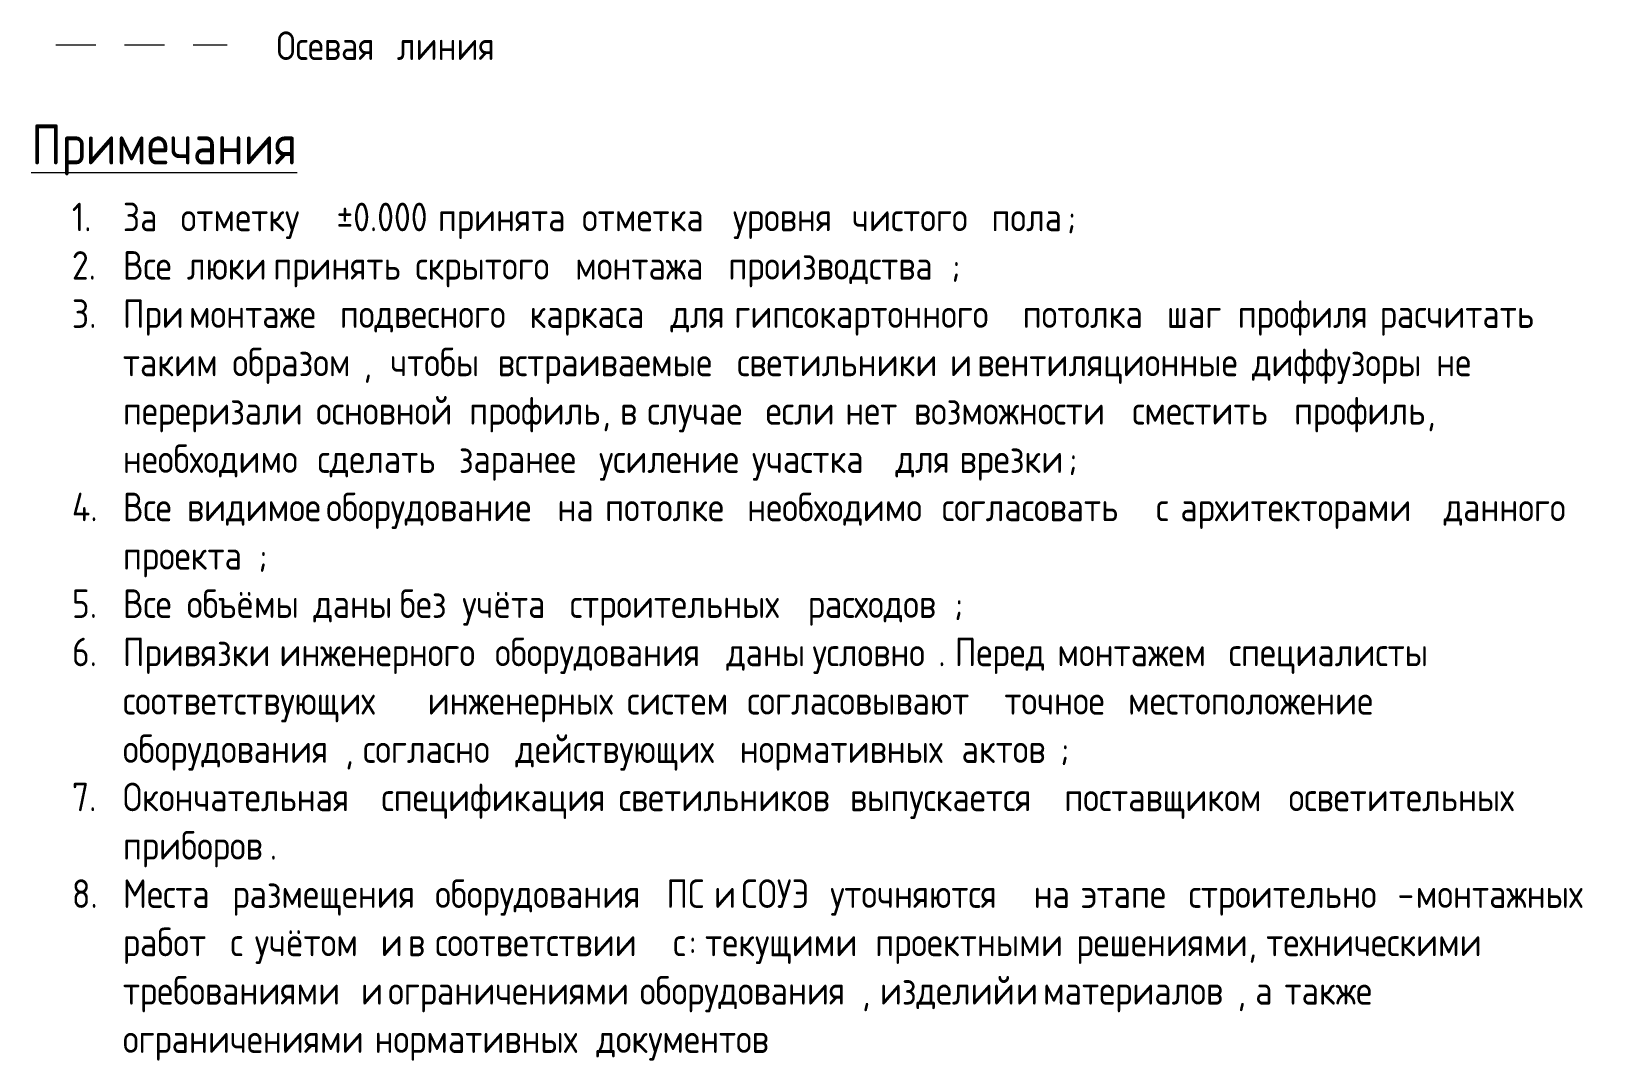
# Model space of a CAD drawing. Header units: millimetres. Extents: x 81548 to 272142, y -8553 to 29000.
# Drawn here: x 125428.3 to 125565.4, y 2999.4 to 3089.5 of the extents above; entities that cross this region are included whole.
import ezdxf

# ---------------------------------------------------------------- set-up
doc = ezdxf.new("R2010")
doc.units = ezdxf.units.MM
doc.linetypes.add('01 Штриховая _4 мм_', pattern=[6, 3.5, -2.5])
doc.layers.add('A-DETL-2', color=7, linetype='01 Штриховая _4 мм_', lineweight=9)
doc.layers.add('G-ANNO-TEXT', color=7, linetype='Continuous', lineweight=9)
doc.styles.add('GOST Common_2', font='GOST_Common.ttf', dxfattribs={"width": 0.9, "height": 3.5})
doc.styles.add('GOST Common_3', font='GOST_Common.ttf', dxfattribs={"width": 0.9, "height": 2.5})

msp = doc.modelspace()

# ---------------------------------------------------------------- linework, layer by layer
at = {"layer": 'A-DETL-2'}
msp.add_line((125430.49, 3088.35), (125445.49, 3088.35), dxfattribs=at)

# ---------------------------------------------------------------- texts
at = {"layer": 'G-ANNO-TEXT', "attachment_point": 1}
for s, insert, char_height, width, style in [('Осевая', (125449.79, 3089.53), 2.5, 11.8329, 'GOST Common_3'), ('\\fGOST Common|b0|i0|c204|p34|;\\W.9; ', (125459.55, 3089.53), 2.5, 0.938, 'GOST Common_3'), ('линия', (125460.33, 3089.53), 2.5, 9.7405, 'GOST Common_3'), ('\\LПримечания', (125428.33, 3081.38), 3.5, 28.4278, 'GOST Common_2'), ('1.', (125431.89, 3074.53), 2.5, 5.4117, 'GOST Common_3'), ('За', (125436.35, 3074.53), 2.5, 4.257, 'GOST Common_3'), ('отметку', (125441.41, 3074.53), 2.5, 14.8633, 'GOST Common_3'), (' ±0.000 ', (125453.68, 3074.53), 2.5, 12.4101, 'GOST Common_3'), ('принята', (125463.92, 3074.53), 2.5, 14.3582, 'GOST Common_3'), ('\\fGOST Common|b0|i0|c204|p34|;\\W.9; ', (125475.76, 3074.53), 2.5, 0.938, 'GOST Common_3'), ('отметка', (125476.54, 3074.53), 2.5, 15.0797, 'GOST Common_3'), ('\\fGOST Common|b0|i0|c204|p34|;\\W.9; ', (125488.98, 3074.53), 2.5, 0.938, 'GOST Common_3'), ('уровня', (125489.75, 3074.53), 2.5, 11.6886, 'GOST Common_3'), ('\\fGOST Common|b0|i0|c204|p34|;\\W.9; ', (125499.4, 3074.53), 2.5, 0.938, 'GOST Common_3'), ('чистого', (125500.17, 3074.53), 2.5, 13.8532, 'GOST Common_3'), ('\\fGOST Common|b0|i0|c204|p34|;\\W.9; ', (125511.6, 3074.53), 2.5, 0.938, 'GOST Common_3'), ('пола', (125512.38, 3074.53), 2.5, 8.0089, 'GOST Common_3'), ('\\fGOST Common|b0|i0|c204|p34|;\\W.9;;', (125518.98, 3074.53), 2.5, 0.938, 'GOST Common_3'), ('2.', (125431.89, 3070.29), 2.5, 5.4117, 'GOST Common_3'), ('Все', (125436.35, 3070.29), 2.5, 5.8443, 'GOST Common_3'), ('\\fGOST Common|b0|i0|c204|p34|;\\W.9; ', (125441.18, 3070.29), 2.5, 0.938, 'GOST Common_3'), ('люки', (125441.95, 3070.29), 2.5, 8.2253, 'GOST Common_3'), ('\\fGOST Common|b0|i0|c204|p34|;\\W.9; ', (125448.74, 3070.29), 2.5, 0.938, 'GOST Common_3'), ('принять', (125449.51, 3070.29), 2.5, 14.1418, 'GOST Common_3'), ('\\fGOST Common|b0|i0|c204|p34|;\\W.9; ', (125461.18, 3070.29), 2.5, 0.938, 'GOST Common_3'), ('скрытого', (125461.95, 3070.29), 2.5, 16.0177, 'GOST Common_3'), ('\\fGOST Common|b0|i0|c204|p34|;\\W.9; ', (125475.17, 3070.29), 2.5, 0.938, 'GOST Common_3'), ('монтажа', (125475.94, 3070.29), 2.5, 15.2962, 'GOST Common_3'), ('\\fGOST Common|b0|i0|c204|p34|;\\W.9; ', (125488.56, 3070.29), 2.5, 0.938, 'GOST Common_3'), ('производства', (125489.34, 3070.29), 2.5, 23.6658, 'GOST Common_3'), ('\\fGOST Common|b0|i0|c204|p34|;\\W.9;;', (125508.86, 3070.29), 2.5, 0.938, 'GOST Common_3'), ('3.', (125431.89, 3066.06), 2.5, 5.4117, 'GOST Common_3'), ('При', (125436.35, 3066.06), 2.5, 6.0608, 'GOST Common_3'), ('\\fGOST Common|b0|i0|c204|p34|;\\W.9; ', (125441.35, 3066.06), 2.5, 0.938, 'GOST Common_3'), ('монтаже', (125442.13, 3066.06), 2.5, 15.0797, 'GOST Common_3'), ('\\fGOST Common|b0|i0|c204|p34|;\\W.9; ', (125454.57, 3066.06), 2.5, 0.938, 'GOST Common_3'), ('подвесного', (125455.34, 3066.06), 2.5, 19.1924, 'GOST Common_3'), ('\\fGOST Common|b0|i0|c204|p34|;\\W.9; ', (125471.18, 3066.06), 2.5, 0.938, 'GOST Common_3'), ('каркаса', (125471.95, 3066.06), 2.5, 13.9975, 'GOST Common_3'), ('\\fGOST Common|b0|i0|c204|p34|;\\W.9; ', (125483.5, 3066.06), 2.5, 0.938, 'GOST Common_3'), ('для', (125484.28, 3066.06), 2.5, 5.8443, 'GOST Common_3'), ('\\fGOST Common|b0|i0|c204|p34|;\\W.9; ', (125489.1, 3066.06), 2.5, 0.938, 'GOST Common_3'), ('гипсокартонного', (125489.87, 3066.06), 2.5, 29.6544, 'GOST Common_3'), ('\\fGOST Common|b0|i0|c204|p34|;\\W.9; ', (125514.34, 3066.06), 2.5, 0.938, 'GOST Common_3'), ('потолка', (125515.11, 3066.06), 2.5, 14.3582, 'GOST Common_3'), ('\\fGOST Common|b0|i0|c204|p34|;\\W.9; ', (125526.96, 3066.06), 2.5, 0.938, 'GOST Common_3'), ('шаг', (125527.73, 3066.06), 2.5, 6.5658, 'GOST Common_3'), ('\\fGOST Common|b0|i0|c204|p34|;\\W.9; ', (125533.15, 3066.06), 2.5, 0.938, 'GOST Common_3'), ('профиля', (125533.93, 3066.06), 2.5, 14.1418, 'GOST Common_3'), ('\\fGOST Common|b0|i0|c204|p34|;\\W.9; ', (125545.59, 3066.06), 2.5, 0.938, 'GOST Common_3'), ('расчитать', (125546.37, 3066.06), 2.5, 18.6873, 'GOST Common_3'), ('\\fGOST Common|b0|i0|c204|p34|;\\W.9; ', (125561.79, 3066.06), 2.5, 0.938, 'GOST Common_3'), ('\\fGOST Common|b0|i0|c204|p34|;\\W.9; ', (125445.16, 3061.83), 2.5, 0.938, 'GOST Common_3'), ('образом', (125445.94, 3061.83), 2.5, 13.9253, 'GOST Common_3'), ('чтобы', (125459.75, 3061.83), 2.5, 10.462, 'GOST Common_3'), ('\\fGOST Common|b0|i0|c204|p34|;\\W.9; ', (125468.38, 3061.83), 2.5, 0.938, 'GOST Common_3'), ('\\fGOST Common|b0|i0|c204|p34|;\\W.9; ', (125489.34, 3061.83), 2.5, 0.938, 'GOST Common_3'), ('\\fGOST Common|b0|i0|c204|p34|;\\W.9; ', (125507.97, 3061.83), 2.5, 0.938, 'GOST Common_3'), ('\\fGOST Common|b0|i0|c204|p34|;\\W.9; ', (125510.35, 3061.83), 2.5, 0.938, 'GOST Common_3'), ('\\fGOST Common|b0|i0|c204|p34|;\\W.9; ', (125534.4, 3061.83), 2.5, 0.938, 'GOST Common_3'), ('диффузоры', (125535.18, 3061.83), 2.5, 18.6152, 'GOST Common_3'), ('\\fGOST Common|b0|i0|c204|p34|;\\W.9; ', (125550.53, 3061.83), 2.5, 0.938, 'GOST Common_3'), ('\\fGOST Common|b0|i0|c204|p34|;\\W.9; ', (125554.52, 3061.83), 2.5, 0.938, 'GOST Common_3'), ('таким', (125436.35, 3061.83), 2.5, 10.6785, 'GOST Common_3'), ('встраиваемые', (125469.16, 3061.83), 2.5, 24.4595, 'GOST Common_3'), ('светильники', (125490.11, 3061.83), 2.5, 21.6456, 'GOST Common_3'), ('\\fGOST Common|b0|i0|c204|p34|;\\W.9;и', (125508.74, 3061.83), 2.5, 1.9481, 'GOST Common_3'), ('вентиляционные', (125511.13, 3061.83), 2.5, 28.2114, 'GOST Common_3'), ('не', (125551.31, 3061.83), 2.5, 3.8962, 'GOST Common_3'), (',  ', (125457.43, 3061.83), 2.5, 2.8139, 'GOST Common_3'), ('переризали', (125436.35, 3057.59), 2.5, 19.5532, 'GOST Common_3'), ('\\fGOST Common|b0|i0|c204|p34|;\\W.9; ', (125452.49, 3057.59), 2.5, 0.938, 'GOST Common_3'), ('основной', (125453.26, 3057.59), 2.5, 15.2962, 'GOST Common_3'), ('\\fGOST Common|b0|i0|c204|p34|;\\W.9; ', (125465.88, 3057.59), 2.5, 0.938, 'GOST Common_3'), ('профиль', (125466.66, 3057.59), 2.5, 14.1418, 'GOST Common_3'), ('\\fGOST Common|b0|i0|c204|p34|;\\W.9; ', (125481.48, 3057.59), 2.5, 0.938, 'GOST Common_3'), ('\\fGOST Common|b0|i0|c204|p34|;\\W.9; ', (125491.84, 3057.59), 2.5, 0.938, 'GOST Common_3'), ('\\fGOST Common|b0|i0|c204|p34|;\\W.9; ', (125498.8, 3057.59), 2.5, 0.938, 'GOST Common_3'), ('\\fGOST Common|b0|i0|c204|p34|;\\W.9; ', (125504.81, 3057.59), 2.5, 0.938, 'GOST Common_3'), ('возможности', (125505.59, 3057.59), 2.5, 22.2228, 'GOST Common_3'), ('\\fGOST Common|b0|i0|c204|p34|;\\W.9; ', (125523.92, 3057.59), 2.5, 0.938, 'GOST Common_3'), ('\\fGOST Common|b0|i0|c204|p34|;\\W.9; ', (125538.09, 3057.59), 2.5, 0.938, 'GOST Common_3'), ('профиль', (125538.87, 3057.59), 2.5, 14.1418, 'GOST Common_3'), ('\\fGOST Common|b0|i0|c204|p34|;\\W.9;в', (125479.87, 3057.59), 2.5, 1.9481, 'GOST Common_3'), ('случае', (125482.25, 3057.59), 2.5, 11.6165, 'GOST Common_3'), ('если', (125492.61, 3057.59), 2.5, 7.5038, 'GOST Common_3'), ('нет', (125499.58, 3057.59), 2.5, 6.3494, 'GOST Common_3'), ('сместить', (125524.7, 3057.59), 2.5, 16.2342, 'GOST Common_3'), (', ', (125478.32, 3057.59), 2.5, 1.8759, 'GOST Common_3'), (', ', (125550.53, 3057.59), 2.5, 1.8759, 'GOST Common_3'), ('необходимо', (125436.35, 3053.36), 2.5, 19.6975, 'GOST Common_3'), ('\\fGOST Common|b0|i0|c204|p34|;\\W.9; ', (125452.61, 3053.36), 2.5, 0.938, 'GOST Common_3'), ('\\fGOST Common|b0|i0|c204|p34|;\\W.9; ', (125464.99, 3053.36), 2.5, 0.938, 'GOST Common_3'), ('заранее', (125465.76, 3053.36), 2.5, 13.9253, 'GOST Common_3'), ('\\fGOST Common|b0|i0|c204|p34|;\\W.9; ', (125477.25, 3053.36), 2.5, 0.938, 'GOST Common_3'), ('\\fGOST Common|b0|i0|c204|p34|;\\W.9; ', (125490.65, 3053.36), 2.5, 0.938, 'GOST Common_3'), ('\\fGOST Common|b0|i0|c204|p34|;\\W.9; ', (125503.21, 3053.36), 2.5, 0.938, 'GOST Common_3'), ('\\fGOST Common|b0|i0|c204|p34|;\\W.9; ', (125508.8, 3053.36), 2.5, 0.938, 'GOST Common_3'), ('врезки', (125509.58, 3053.36), 2.5, 11.5443, 'GOST Common_3'), ('сделать', (125453.38, 3053.36), 2.5, 14.0696, 'GOST Common_3'), ('усиление', (125478.03, 3053.36), 2.5, 15.2962, 'GOST Common_3'), ('участка', (125491.42, 3053.36), 2.5, 14.2861, 'GOST Common_3'), ('для', (125503.98, 3053.36), 2.5, 5.8443, 'GOST Common_3'), ('\\fGOST Common|b0|i0|c204|p34|;\\W.9;;', (125519.1, 3053.36), 2.5, 0.938, 'GOST Common_3'), ('4.', (125431.89, 3049.13), 2.5, 5.4117, 'GOST Common_3'), ('Все', (125436.35, 3049.13), 2.5, 5.8443, 'GOST Common_3'), ('\\fGOST Common|b0|i0|c204|p34|;\\W.9; ', (125441.18, 3049.13), 2.5, 0.938, 'GOST Common_3'), ('\\fGOST Common|b0|i0|c204|p34|;\\W.9; ', (125453.38, 3049.13), 2.5, 0.938, 'GOST Common_3'), ('оборудование', (125454.15, 3049.13), 2.5, 23.5937, 'GOST Common_3'), ('\\fGOST Common|b0|i0|c204|p34|;\\W.9; ', (125473.62, 3049.13), 2.5, 0.938, 'GOST Common_3'), ('\\fGOST Common|b0|i0|c204|p34|;\\W.9; ', (125477.79, 3049.13), 2.5, 0.938, 'GOST Common_3'), ('\\fGOST Common|b0|i0|c204|p34|;\\W.9; ', (125490.23, 3049.13), 2.5, 0.938, 'GOST Common_3'), ('необходимо', (125491, 3049.13), 2.5, 19.6975, 'GOST Common_3'), ('\\fGOST Common|b0|i0|c204|p34|;\\W.9; ', (125507.26, 3049.13), 2.5, 0.938, 'GOST Common_3'), ('\\fGOST Common|b0|i0|c204|p34|;\\W.9; ', (125526.01, 3049.13), 2.5, 0.938, 'GOST Common_3'), ('\\fGOST Common|b0|i0|c204|p34|;\\W.9; ', (125528.15, 3049.13), 2.5, 0.938, 'GOST Common_3'), ('\\fGOST Common|b0|i0|c204|p34|;\\W.9; ', (125551.19, 3049.13), 2.5, 0.938, 'GOST Common_3'), ('\\fGOST Common|b0|i0|c204|p34|;\\W.9; ', (125563.39, 3049.13), 2.5, 0.938, 'GOST Common_3'), ('видимое', (125441.95, 3049.13), 2.5, 13.8532, 'GOST Common_3'), ('на', (125474.39, 3049.13), 2.5, 4.1127, 'GOST Common_3'), ('потолке', (125478.56, 3049.13), 2.5, 14.1418, 'GOST Common_3'), ('согласовать', (125508.03, 3049.13), 2.5, 21.7899, 'GOST Common_3'), ('\\fGOST Common|b0|i0|c204|p34|;\\W.9;с', (125526.78, 3049.13), 2.5, 1.6595, 'GOST Common_3'), ('архитекторами', (125528.92, 3049.13), 2.5, 26.9848, 'GOST Common_3'), ('данного', (125551.96, 3049.13), 2.5, 13.8532, 'GOST Common_3'), ('проекта', (125436.35, 3044.89), 2.5, 14.3582, 'GOST Common_3'), ('\\fGOST Common|b0|i0|c204|p34|;\\W.9;;', (125448.2, 3044.89), 2.5, 0.938, 'GOST Common_3'), ('5.', (125431.89, 3040.66), 2.5, 5.4117, 'GOST Common_3'), ('Все', (125436.35, 3040.66), 2.5, 5.8443, 'GOST Common_3'), ('\\fGOST Common|b0|i0|c204|p34|;\\W.9; ', (125441.18, 3040.66), 2.5, 0.938, 'GOST Common_3'), ('объёмы', (125441.95, 3040.66), 2.5, 12.4823, 'GOST Common_3'), ('\\fGOST Common|b0|i0|c204|p34|;\\W.9; ', (125452.25, 3040.66), 2.5, 0.938, 'GOST Common_3'), ('\\fGOST Common|b0|i0|c204|p34|;\\W.9; ', (125459.81, 3040.66), 2.5, 0.938, 'GOST Common_3'), ('без', (125460.58, 3040.66), 2.5, 5.7, 'GOST Common_3'), ('\\fGOST Common|b0|i0|c204|p34|;\\W.9; ', (125465.29, 3040.66), 2.5, 0.938, 'GOST Common_3'), ('\\fGOST Common|b0|i0|c204|p34|;\\W.9; ', (125474.69, 3040.66), 2.5, 0.938, 'GOST Common_3'), ('\\fGOST Common|b0|i0|c204|p34|;\\W.9; ', (125495.53, 3040.66), 2.5, 0.938, 'GOST Common_3'), ('даны', (125453.02, 3040.66), 2.5, 8.2253, 'GOST Common_3'), ('учёта', (125466.06, 3040.66), 2.5, 10.462, 'GOST Common_3'), ('строительных', (125475.47, 3040.66), 2.5, 24.3152, 'GOST Common_3'), ('расходов', (125496.3, 3040.66), 2.5, 15.5127, 'GOST Common_3'), ('\\fGOST Common|b0|i0|c204|p34|;\\W.9;;', (125509.1, 3040.66), 2.5, 0.938, 'GOST Common_3'), ('6.', (125431.89, 3036.43), 2.5, 5.4117, 'GOST Common_3'), ('Привязки', (125436.35, 3036.43), 2.5, 15.657, 'GOST Common_3'), ('\\fGOST Common|b0|i0|c204|p34|;\\W.9; ', (125449.27, 3036.43), 2.5, 0.938, 'GOST Common_3'), ('инженерного', (125450.05, 3036.43), 2.5, 21.9342, 'GOST Common_3'), ('\\fGOST Common|b0|i0|c204|p34|;\\W.9; ', (125468.14, 3036.43), 2.5, 0.938, 'GOST Common_3'), ('оборудования', (125468.92, 3036.43), 2.5, 23.5937, 'GOST Common_3'), ('\\fGOST Common|b0|i0|c204|p34|;\\W.9; ', (125488.38, 3036.43), 2.5, 0.938, 'GOST Common_3'), ('даны', (125489.16, 3036.43), 2.5, 8.2253, 'GOST Common_3'), ('\\fGOST Common|b0|i0|c204|p34|;\\W.9; ', (125495.94, 3036.43), 2.5, 0.938, 'GOST Common_3'), ('условно', (125496.72, 3036.43), 2.5, 13.3481, 'GOST Common_3'), ('Перед', (125509.16, 3036.43), 2.5, 9.957, 'GOST Common_3'), ('\\fGOST Common|b0|i0|c204|p34|;\\W.9; ', (125517.38, 3036.43), 2.5, 0.938, 'GOST Common_3'), ('монтажем', (125518.15, 3036.43), 2.5, 17.2443, 'GOST Common_3'), ('\\fGOST Common|b0|i0|c204|p34|;\\W.9; ', (125532.38, 3036.43), 2.5, 0.938, 'GOST Common_3'), ('специалисты', (125533.15, 3036.43), 2.5, 22.0063, 'GOST Common_3'), ('\\fGOST Common|b0|i0|c204|p34|;\\W.9; ', (125551.31, 3036.43), 2.5, 0.938, 'GOST Common_3'), ('. ', (125507.73, 3036.43), 2.5, 1.7316, 'GOST Common_3'), ('соответствующих', (125436.35, 3032.19), 2.5, 31.3861, 'GOST Common_3'), ('\\fGOST Common|b0|i0|c204|p34|;\\W.9; ', (125462.25, 3032.19), 2.5, 0.938, 'GOST Common_3'), ('инженерных', (125463.02, 3032.19), 2.5, 20.2025, 'GOST Common_3'), ('\\fGOST Common|b0|i0|c204|p34|;\\W.9; ', (125479.69, 3032.19), 2.5, 0.938, 'GOST Common_3'), ('систем', (125480.47, 3032.19), 2.5, 11.8329, 'GOST Common_3'), ('\\fGOST Common|b0|i0|c204|p34|;\\W.9; ', (125490.23, 3032.19), 2.5, 0.938, 'GOST Common_3'), ('согласовывают', (125491, 3032.19), 2.5, 26.3354, 'GOST Common_3'), ('\\fGOST Common|b0|i0|c204|p34|;\\W.9; ', (125512.73, 3032.19), 2.5, 0.938, 'GOST Common_3'), ('точное', (125513.51, 3032.19), 2.5, 12.1937, 'GOST Common_3'), ('\\fGOST Common|b0|i0|c204|p34|;\\W.9; ', (125523.57, 3032.19), 2.5, 0.938, 'GOST Common_3'), ('местоположение', (125524.34, 3032.19), 2.5, 28.2114, 'GOST Common_3'), ('\\fGOST Common|b0|i0|c204|p34|;\\W.9; ', (125547.62, 3032.19), 2.5, 0.938, 'GOST Common_3'), ('оборудования', (125436.35, 3027.96), 2.5, 23.5937, 'GOST Common_3'), ('согласно', (125457.37, 3027.96), 2.5, 15.224, 'GOST Common_3'), ('\\fGOST Common|b0|i0|c204|p34|;\\W.9; ', (125469.93, 3027.96), 2.5, 0.938, 'GOST Common_3'), ('действующих', (125470.7, 3027.96), 2.5, 22.8721, 'GOST Common_3'), ('\\fGOST Common|b0|i0|c204|p34|;\\W.9; ', (125489.57, 3027.96), 2.5, 0.938, 'GOST Common_3'), ('нормативных', (125490.35, 3027.96), 2.5, 22.5835, 'GOST Common_3'), ('\\fGOST Common|b0|i0|c204|p34|;\\W.9; ', (125508.98, 3027.96), 2.5, 0.938, 'GOST Common_3'), ('актов', (125509.76, 3027.96), 2.5, 10.462, 'GOST Common_3'), ('\\fGOST Common|b0|i0|c204|p34|;\\W.9;;', (125518.39, 3027.96), 2.5, 0.938, 'GOST Common_3'), (', ', (125455.82, 3027.96), 2.5, 1.8759, 'GOST Common_3'), ('7.', (125431.89, 3023.73), 2.5, 5.4117, 'GOST Common_3'), ('Окончательная', (125436.35, 3023.73), 2.5, 26.4797, 'GOST Common_3'), ('\\fGOST Common|b0|i0|c204|p34|;\\W.9; ', (125458.2, 3023.73), 2.5, 0.938, 'GOST Common_3'), ('спецификация', (125458.98, 3023.73), 2.5, 24.243, 'GOST Common_3'), ('\\fGOST Common|b0|i0|c204|p34|;\\W.9; ', (125478.98, 3023.73), 2.5, 0.938, 'GOST Common_3'), ('светильников', (125479.75, 3023.73), 2.5, 23.5937, 'GOST Common_3'), ('\\fGOST Common|b0|i0|c204|p34|;\\W.9; ', (125499.22, 3023.73), 2.5, 0.938, 'GOST Common_3'), ('выпускается', (125499.99, 3023.73), 2.5, 21.7899, 'GOST Common_3'), ('\\fGOST Common|b0|i0|c204|p34|;\\W.9; ', (125517.97, 3023.73), 2.5, 0.938, 'GOST Common_3'), ('поставщиком', (125518.75, 3023.73), 2.5, 22.8721, 'GOST Common_3'), ('\\fGOST Common|b0|i0|c204|p34|;\\W.9; ', (125537.62, 3023.73), 2.5, 0.938, 'GOST Common_3'), ('осветительных', (125538.39, 3023.73), 2.5, 26.2633, 'GOST Common_3'), ('\\fGOST Common|b0|i0|c204|p34|;\\W.9; ', (125560.06, 3023.73), 2.5, 0.938, 'GOST Common_3'), ('приборов', (125436.35, 3019.49), 2.5, 15.5848, 'GOST Common_3'), ('\\fGOST Common|b0|i0|c204|p34|;\\W.9;.', (125449.21, 3019.49), 2.5, 0.7937, 'GOST Common_3'), ('8.', (125431.89, 3015.26), 2.5, 5.4117, 'GOST Common_3'), ('Места', (125436.35, 3015.26), 2.5, 10.6785, 'GOST Common_3'), ('\\fGOST Common|b0|i0|c204|p34|;\\W.9; ', (125445.16, 3015.26), 2.5, 0.938, 'GOST Common_3'), ('размещения', (125445.94, 3015.26), 2.5, 20.5633, 'GOST Common_3'), ('\\fGOST Common|b0|i0|c204|p34|;\\W.9; ', (125462.9, 3015.26), 2.5, 0.938, 'GOST Common_3'), ('оборудования', (125463.68, 3015.26), 2.5, 23.5937, 'GOST Common_3'), ('\\fGOST Common|b0|i0|c204|p34|;\\W.9; ', (125483.15, 3015.26), 2.5, 0.938, 'GOST Common_3'), ('ПС', (125483.92, 3015.26), 2.5, 4.1127, 'GOST Common_3'), ('\\fGOST Common|b0|i0|c204|p34|;\\W.9; ', (125487.31, 3015.26), 2.5, 0.938, 'GOST Common_3'), ('\\fGOST Common|b0|i0|c204|p34|;\\W.9; ', (125489.69, 3015.26), 2.5, 0.938, 'GOST Common_3'), ('СОУЭ', (125490.47, 3015.26), 2.5, 8.5139, 'GOST Common_3'), ('\\fGOST Common|b0|i0|c204|p34|;\\W.9; ', (125497.49, 3015.26), 2.5, 0.938, 'GOST Common_3'), ('уточняются', (125498.27, 3015.26), 2.5, 20.6354, 'GOST Common_3'), ('\\fGOST Common|b0|i0|c204|p34|;\\W.9; ', (125515.29, 3015.26), 2.5, 0.938, 'GOST Common_3'), ('на', (125516.07, 3015.26), 2.5, 4.1127, 'GOST Common_3'), ('\\fGOST Common|b0|i0|c204|p34|;\\W.9; ', (125519.46, 3015.26), 2.5, 0.938, 'GOST Common_3'), ('\\fGOST Common|b0|i0|c204|p34|;\\W.9; ', (125528.87, 3015.26), 2.5, 0.938, 'GOST Common_3'), ('строительно', (125529.64, 3015.26), 2.5, 22.1506, 'GOST Common_3'), ('монтажных', (125549.52, 3015.26), 2.5, 19.1924, 'GOST Common_3'), ('\\fGOST Common|b0|i0|c204|p34|;\\W.9; ', (125565.36, 3015.26), 2.5, 0.938, 'GOST Common_3'), ('\\fGOST Common|b0|i0|c204|p34|;\\W.9;и', (125488.09, 3015.26), 2.5, 1.9481, 'GOST Common_3'), ('этапе', (125520.23, 3015.26), 2.5, 10.462, 'GOST Common_3'), ('\\fGOST Common|b0|i0|c204|p34|;\\W.9;-', (125547.92, 3015.26), 2.5, 1.9481, 'GOST Common_3'), ('работ', (125436.35, 3011.03), 2.5, 10.462, 'GOST Common_3'), ('\\fGOST Common|b0|i0|c204|p34|;\\W.9; ', (125444.99, 3011.03), 2.5, 0.938, 'GOST Common_3'), ('\\fGOST Common|b0|i0|c204|p34|;\\W.9; ', (125447.13, 3011.03), 2.5, 0.938, 'GOST Common_3'), ('учётом', (125447.9, 3011.03), 2.5, 12.4101, 'GOST Common_3'), ('\\fGOST Common|b0|i0|c204|p34|;\\W.9; ', (125458.14, 3011.03), 2.5, 0.938, 'GOST Common_3'), ('\\fGOST Common|b0|i0|c204|p34|;\\W.9; ', (125460.52, 3011.03), 2.5, 0.938, 'GOST Common_3'), ('\\fGOST Common|b0|i0|c204|p34|;\\W.9; ', (125462.9, 3011.03), 2.5, 0.938, 'GOST Common_3'), ('\\fGOST Common|b0|i0|c204|p34|;\\W.9; ', (125483.74, 3011.03), 2.5, 0.938, 'GOST Common_3'), ('\\fGOST Common|b0|i0|c204|p34|;\\W.9; ', (125501.42, 3011.03), 2.5, 0.938, 'GOST Common_3'), ('\\fGOST Common|b0|i0|c204|p34|;\\W.9; ', (125519.04, 3011.03), 2.5, 0.938, 'GOST Common_3'), ('\\fGOST Common|b0|i0|c204|p34|;\\W.9; ', (125556.07, 3011.03), 2.5, 0.938, 'GOST Common_3'), ('\\fGOST Common|b0|i0|c204|p34|;\\W.9;с', (125445.76, 3011.03), 2.5, 1.6595, 'GOST Common_3'), ('\\fGOST Common|b0|i0|c204|p34|;\\W.9;и', (125458.92, 3011.03), 2.5, 1.9481, 'GOST Common_3'), ('\\fGOST Common|b0|i0|c204|p34|;\\W.9;в', (125461.3, 3011.03), 2.5, 1.9481, 'GOST Common_3'), ('соответствии', (125463.68, 3011.03), 2.5, 24.3152, 'GOST Common_3'), ('\\fGOST Common|b0|i0|c204|p34|;\\W.9;с', (125484.51, 3011.03), 2.5, 1.6595, 'GOST Common_3'), (': ', (125485.88, 3011.03), 2.5, 1.7316, 'GOST Common_3'), ('текущими', (125487.31, 3011.03), 2.5, 17.1, 'GOST Common_3'), ('проектными', (125502.2, 3011.03), 2.5, 20.419, 'GOST Common_3'), ('решениями', (125519.82, 3011.03), 2.5, 18.2544, 'GOST Common_3'), ('техническими', (125536.43, 3011.03), 2.5, 23.8101, 'GOST Common_3'), (', ', (125534.88, 3011.03), 2.5, 1.8759, 'GOST Common_3'), ('требованиями', (125436.35, 3006.79), 2.5, 24.3152, 'GOST Common_3'), ('\\fGOST Common|b0|i0|c204|p34|;\\W.9; ', (125456.42, 3006.79), 2.5, 0.938, 'GOST Common_3'), ('\\fGOST Common|b0|i0|c204|p34|;\\W.9; ', (125458.8, 3006.79), 2.5, 0.938, 'GOST Common_3'), ('\\fGOST Common|b0|i0|c204|p34|;\\W.9; ', (125480.82, 3006.79), 2.5, 0.938, 'GOST Common_3'), ('оборудования', (125481.6, 3006.79), 2.5, 23.5937, 'GOST Common_3'), ('изделий', (125502.61, 3006.79), 2.5, 13.4924, 'GOST Common_3'), ('\\fGOST Common|b0|i0|c204|p34|;\\W.9; ', (125513.74, 3006.79), 2.5, 0.938, 'GOST Common_3'), ('\\fGOST Common|b0|i0|c204|p34|;\\W.9; ', (125516.13, 3006.79), 2.5, 0.938, 'GOST Common_3'), ('\\fGOST Common|b0|i0|c204|p34|;\\W.9; ', (125537.26, 3006.79), 2.5, 0.938, 'GOST Common_3'), ('\\fGOST Common|b0|i0|c204|p34|;\\W.9; ', (125547.08, 3006.79), 2.5, 0.938, 'GOST Common_3'), ('\\fGOST Common|b0|i0|c204|p34|;\\W.9;и', (125457.19, 3006.79), 2.5, 1.9481, 'GOST Common_3'), ('ограничениями', (125459.57, 3006.79), 2.5, 25.7582, 'GOST Common_3'), ('\\fGOST Common|b0|i0|c204|p34|;\\W.9;и', (125514.52, 3006.79), 2.5, 1.9481, 'GOST Common_3'), ('материалов', (125516.9, 3006.79), 2.5, 20.6354, 'GOST Common_3'), ('\\fGOST Common|b0|i0|c204|p34|;\\W.9;а', (125535.47, 3006.79), 2.5, 2.1646, 'GOST Common_3'), ('также', (125538.03, 3006.79), 2.5, 10.9671, 'GOST Common_3'), (', ', (125501.06, 3006.79), 2.5, 1.8759, 'GOST Common_3'), (', ', (125533.93, 3006.79), 2.5, 1.8759, 'GOST Common_3'), ('\\fGOST Common|b0|i0|c204|p34|;\\W.9; ', (125457.61, 3002.56), 2.5, 0.938, 'GOST Common_3'), ('\\fGOST Common|b0|i0|c204|p34|;\\W.9; ', (125477.01, 3002.56), 2.5, 0.938, 'GOST Common_3'), ('ограничениями', (125436.35, 3002.56), 2.5, 25.7582, 'GOST Common_3'), ('нормативных', (125458.38, 3002.56), 2.5, 22.5835, 'GOST Common_3'), ('документов', (125477.79, 3002.56), 2.5, 20.2025, 'GOST Common_3')]:
    msp.add_mtext(s, dxfattribs=dict(at, insert=insert, char_height=char_height, width=width, style=style))

doc.saveas('drawing.dxf')
